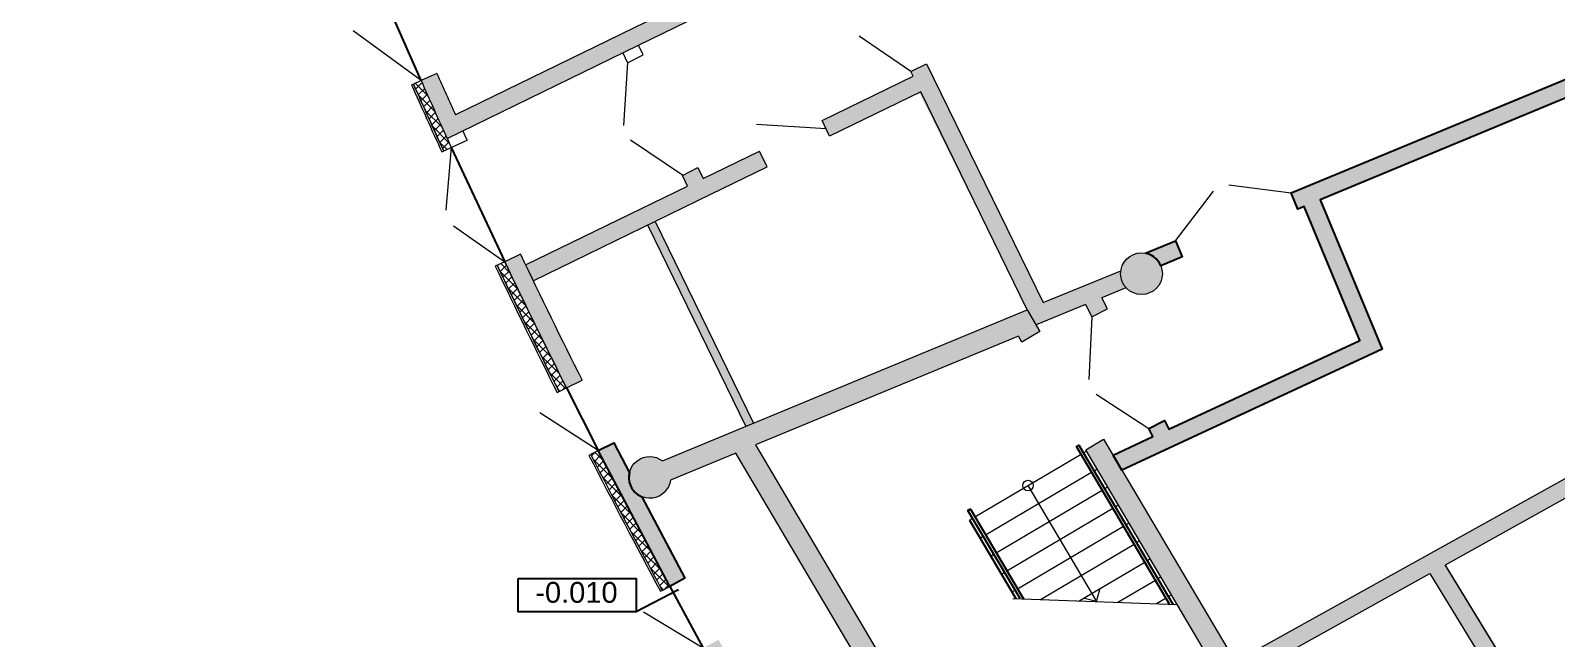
# Model space of a CAD drawing. Header units: millimetres. Extents: x 72919 to 485785, y -53256 to 338519.
# Drawn here: x 158212 to 180142, y 79527 to 88263 of the extents above; entities that cross this region are included whole.
import ezdxf
from ezdxf.enums import TextEntityAlignment as Align

# ---------------------------------------------------------------- set-up
doc = ezdxf.new("R2010")
doc.units = ezdxf.units.MM
doc.layers.add('1', color=7, linetype='Continuous')
for name, color, linetype, lineweight in [('door', 177, 'Continuous', 9), ('gr', 251, 'Continuous', 40), ('stairs', 4, 'Continuous', 5), ('wall', 5, 'Continuous', 40)]:
    doc.layers.add(name, color=color, linetype=linetype, lineweight=lineweight)
doc.styles.add('STW_ARIAL', font='arial.ttf')

# ---------------------------------------------------------------- blocks, each defined once
blk = doc.blocks.new('Откосы  по обваловке')
at = {"layer": 'gr', "lineweight": 18, "flags": 128}
blk.add_lwpolyline([(35031.925, 32976.24), (35000.313, 32965.903, 0.175307), (34958.044, 32932.885), (34956.899, 32931.005)], format="xyb", dxfattribs=at)

msp = doc.modelspace()

# ---------------------------------------------------------------- hatches: boundary and pattern name
at = {"ltscale": 500, "true_color": 0x000000}
h = msp.add_hatch(color=18, dxfattribs=at)
h.dxf.hatch_style = 1
edge = h.paths.add_edge_path()
edge.add_arc((263143.70364, 131837.54228), 108494.32087, 196.9975397186, 197.9810010821)
edge.add_line((159948.36126, 98345.17042), (159711.15365, 98266.20157))
edge.add_arc((263018.83782, 131798.90864), 108613.62738, 196.873252995, 197.9829450442, ccw=False)
edge.add_line((159081.11547, 100273.20602), (167665.84113, 103483.70935))
edge.add_line((167665.84113, 103483.70935), (169095.80376, 99660.06064))
edge.add_line((169095.80376, 99660.06064), (172435.62899, 90729.53467))
edge.add_line((172435.62899, 90729.53467), (164198.76819, 86712.99319))
edge.add_line((164198.76819, 86712.99319), (163824.3974, 87542.74666))
edge.add_line((163824.3974, 87542.74666), (164053.27444, 87643.33111))
edge.add_line((164053.27444, 87643.33111), (164320.01656, 87050.25681))
edge.add_line((164320.01656, 87050.25681), (172121.91094, 90854.69555))
edge.add_line((172121.91094, 90854.69555), (168861.64293, 99572.4895))
edge.add_line((168861.64293, 99572.4895), (165598.76025, 98352.24135))
edge.add_line((165598.76025, 98352.24135), (168034.9109, 91843.26522))
edge.add_line((168034.9109, 91843.26522), (164850.288, 90651.33872))
edge.add_arc((164250.33218, 90644.05743), 600, 0.695328851, 24.966218696)
edge.add_line((164794.26626, 90897.30773), (167710.55281, 91988.80249))
edge.add_line((167710.55281, 91988.80249), (166467.54783, 95314.07521))
edge.add_line((166467.54783, 95314.07521), (161645.37886, 93509.25524))
edge.add_arc((263018.83769, 131798.9086), 108363.62725, 200.6919950121, 200.8152830305)
edge.add_line((161728.00446, 93291.21049), (161495.41846, 93199.49489))
edge.add_arc((263018.88712, 131798.78688), 108613.62729, 200.3852078305, 200.816837714, ccw=False)
edge.add_line((161207.51954, 93965.39604), (161443.05793, 94049.97419))
edge.add_arc((186046.81426, 103083.80565), 26209.82518, 200.161864586, 200.877427897)
edge.add_line((161557.79668, 93743.41195), (166383.45799, 95549.53901))
edge.add_line((166383.45799, 95549.53901), (165364.59942, 98264.67022))
edge.add_line((165364.59942, 98264.67022), (160574.78945, 96473.38399))
edge.add_arc((263018.8376, 131798.90857), 108363.62714, 199.0256014055, 199.1177533166)
edge.add_line((160631.73788, 96308.66343), (160396.41874, 96224.16401))
edge.add_arc((264229.99691, 132211.72021), 109893.20341, 198.7225688305, 199.1157439088, ccw=False)
edge.add_line((160151.91162, 96937.53248), (160389.11598, 97016.50025))
edge.add_arc((263018.83774, 131798.90862), 108363.6273, 198.722118453, 198.8933692235)
edge.add_line((160493.53503, 96709.90714), (168774.0718, 99806.65034))
edge.add_line((168774.0718, 99806.65034), (167519.25143, 103161.97738))
edge.add_line((167519.25143, 103161.97738), (159388.7066, 100121.32795))
edge = h.paths.add_edge_path(flags=17)
edge.add_arc((164250.33218, 90644.05743), 600, 196.073073787, 220.343963632)
edge.add_line((163793.02909, 90255.63255), (163045.61684, 89975.89442))
edge.add_line((163045.61684, 89975.89442), (163566.45327, 88751.0789))
edge.add_line((163566.45327, 88751.0789), (163336.85144, 88652.15674))
edge.add_line((163336.85144, 88652.15674), (162816.21182, 89890.03373))
edge.add_arc((263018.74319, 131798.86937), 108613.52492, 202.0829629262, 202.6966950087, ccw=False)
edge.add_line((162373.05635, 90965.75148), (162605.63869, 91057.46563))
edge.add_arc((263018.83774, 131798.90862), 108363.6273, 202.084260349, 202.5694455616)
edge.add_line((162954.23655, 90208.62959), (163673.78656, 90477.93957))
h = msp.add_hatch(color=18, dxfattribs=at)
h.dxf.hatch_style = 1
h.paths.add_polyline_path([(165026.47334, 84941.23123), (165252.91288, 85047.20049), (165327.48829, 84894.07864), (167655.21037, 86027.75632), (167581.81101, 86180.57634), (167803.35905, 86296.74329), (167879.95555, 86137.21466), (168687.74114, 86530.63297), (168797.20558, 86305.87527), (167186.85734, 85521.57903), (168601.07312, 82620.16215), (168490.00096, 82574.15456), (167079.41701, 85469.25203), (165432.32292, 84673.85897), (166137.57202, 83240.51197), (165914.07428, 83128.49073), (165864.06817, 83228.388), (165740.59859, 83476.14949), (165466.31896, 84032.27587)])
h.paths.add_polyline_path([(173881.02404, 84807.18165), (173878.81136, 84782.57648), (173882.13239, 84721.22621), (173901.29473, 84653.227), (173915.80672, 84623.06997), (173955.41434, 84567.40485), (173607.505, 84423.29609), (173689.43409, 84262.50108), (173466.68242, 84149.00353), (173374.57775, 84326.66539), (172664.41499, 84032.6552), (172539.34372, 84242.04668), (172534.87852, 84249.59789), (170984.99583, 87371.39815), (169696.24727, 86743.73832), (169586.7833, 86968.49625), (170897.71708, 87606.98161), (170863.92791, 87676.27424), (171088.6355, 87785.84841), (172762.79871, 84352.5839)])
h = msp.add_hatch(color=18, dxfattribs=at)
h.dxf.hatch_style = 1
h.paths.add_polyline_path([(174664.83183, 85240.09247), (174235.99582, 85062.46278, -0.2513806714), (174455.62245, 84882.83706), (174760.50269, 85009.12259)])
h = msp.add_hatch(color=18, dxfattribs=at)
h.dxf.hatch_style = 1
edge = h.paths.add_edge_path()
edge.add_arc((174178.45859, 84768.03203), 300, -9, 351)
h = msp.add_hatch(color=18, dxfattribs=at)
h.dxf.hatch_style = 1
h.paths.add_polyline_path([(185695.93928, 82496.80823), (185368.23984, 82314.67486), (185489.38388, 82096.04535), (185598.71143, 82156.78434), (186582.618, 80386.02777), (181689.17889, 76400.58753), (181847.05412, 76206.74375), (186902.84286, 80324.40894)])
h.paths.add_polyline_path([(184602.75618, 83949.22516), (184481.03335, 84168.29221), (184262.43357, 84047.48715), (183854.99223, 84780.86392), (183942.4132, 84829.34019), (183821.00024, 85047.87827), (183515.15066, 84877.95775), (184044.69829, 83924.79495), (181478.24598, 82498.51418), (181146.23659, 82314.09415), (181146.23662, 82314.09409), (175525.05328, 79192.84387), (175652.34796, 78977.57289), (178322.84268, 80460.94335), (181096.09812, 75917.55548), (178787.87665, 74037.63452), (178945.75188, 73843.79074), (181845.21434, 76205.24535), (181687.33911, 76399.08913), (181291.95302, 76077.06865), (178541.59549, 80582.94319), (181269.07054, 82096.34531), (181601.27005, 82280.87102)])
h = msp.add_hatch(color=18, dxfattribs=at)
h.dxf.hatch_style = 1
edge = h.paths.add_edge_path()
edge.add_line((176911.78568, 76847.7085), (171613.08769, 73600.6622))
edge.add_arc((171313.19049, 73592.80911), 300, -298.5, 1.5, ccw=False)
edge.add_line((171456.33812, 73856.45424), (172793.82932, 74676.06991))
edge.add_line((172793.82932, 74676.06991), (168349.80439, 82191.36558))
edge.add_line((168349.80439, 82191.36558), (167408.21362, 81801.34591))
edge.add_arc((167110.78016, 81840.50377), 300, 52.5, 352.5, ccw=False)
edge.add_line((167293.40859, 82078.50977), (172534.87861, 84249.59774))
edge.add_line((172534.87861, 84249.59774), (172718.24047, 83939.51023))
edge.add_line((172718.24047, 83939.51023), (172460.00933, 83786.81223))
edge.add_line((172460.00933, 83786.81223), (172409.15952, 83872.80553))
edge.add_line((172409.15952, 83872.80553), (168629.75919, 82307.32665))
edge.add_line((168629.75919, 82307.32665), (173049.65313, 74832.83894))
edge.add_line((173049.65313, 74832.83894), (176503.24487, 76949.20268))
edge.add_line((176503.24487, 76949.20268), (173376.19734, 82237.42541))
edge.add_line((173376.19734, 82237.42541), (173634.42848, 82390.12341))
edge.add_line((173634.42848, 82390.12341), (176911.78568, 76847.7085))
h = msp.add_hatch(color=18, dxfattribs=at)
h.dxf.hatch_style = 1
h.paths.add_polyline_path([(166371.36527, 82226.63719), (166594.34094, 82339.70003), (166818.02285, 81906.02593), (166813.73203, 81882.48478), (166811.03123, 81828.23266), (166817.53125, 81777.2181), (166833.6163, 81725.69874), (166849.9519, 81692.28562), (166873.90932, 81656.40541), (166903.82515, 81623.31808), (166934.85588, 81597.50038), (166963.7638, 81578.99624), (166996.68108, 81563.04855), (167616.91443, 80394.94045), (167397.38238, 80275.32843)])
h.paths.add_polyline_path([(167880.6097, 79388.42857), (168100.14175, 79508.04059), (168172.22918, 79377.40175), (168332.48795, 79091.48098), (168479.65868, 78824.98757), (168647.97706, 78525.71786), (168840.6377, 78185.86677), (169003.09482, 77901.49501), (169211.96393, 77538.78642), (169478.96438, 77079.79287), (169578.4226, 76910.13008), (169812.98118, 76512.7742), (170033.55064, 76142.60686), (170286.29618, 75722.5115), (170552.54802, 75284.56714), (170811.12336, 74863.66575), (171004.63047, 74551.46919), (171236.28344, 74180.80911), (171433.69278, 73867.54389), (171413.17235, 73875.65824), (171391.72397, 73882.34752), (171355.55272, 73889.80312), (171332.86363, 73892.16336), (171299.4574, 73892.49462), (171270.35573, 73889.73534), (171242.17379, 73884.28231), (171216.98091, 73876.9635), (171185.29575, 73864.18143), (171151.7921, 73845.69359), (169899.72841, 75879.62907), (168801.22362, 77750.97276), (168688.66447, 77947.6603), (168352.90814, 78540.09415), (168199.57193, 78813.56332), (167998.27282, 79175.40833)])
at = {"layer": '1', "ltscale": 500, "true_color": 0x000000}
h = msp.add_hatch(color=18, dxfattribs=at)
h.dxf.hatch_style = 1
edge = h.paths.add_edge_path()
edge.add_line((173769.92263, 82160.98609), (174343.58329, 82427.9873))
edge.add_line((174343.58329, 82427.9873), (174283.8648, 82545.19152))
edge.add_line((174283.8648, 82545.19152), (174506.61647, 82658.68908))
edge.add_line((174506.61647, 82658.68908), (174570.40363, 82533.49963))
edge.add_line((174570.40363, 82533.49963), (177313.86375, 83809.70295))
edge.add_line((177313.86375, 83809.70295), (176515.8738, 85736.22111))
edge.add_line((176515.8738, 85736.22111), (176423.48585, 85697.95277))
edge.add_line((176423.48585, 85697.95277), (176327.81499, 85928.92265))
edge.add_line((176327.81499, 85928.92265), (180996.54092, 87862.77225))
edge.add_line((180996.54092, 87862.77225), (180980.08398, 87834.1813))
edge.add_line((180980.08398, 87834.1813), (180964.09499, 87797.79676))
edge.add_line((180964.09499, 87797.79676), (180950.64294, 87747.36042))
edge.add_line((180950.64294, 87747.36042), (180946.16661, 87699.77467))
edge.add_line((180946.16661, 87699.77467), (180947.54434, 87666.53586))
edge.add_line((180947.54434, 87666.53586), (180953.21201, 87630.79192))
edge.add_line((180953.21201, 87630.79192), (180959.33343, 87607.56196))
edge.add_line((180959.33343, 87607.56196), (180970.22273, 87581.27285))
edge.add_line((180970.22273, 87581.27285), (176746.84369, 85831.89197))
edge.add_line((176746.84369, 85831.89197), (177636.50353, 83684.06311))
edge.add_line((177636.50353, 83684.06311), (173897.72461, 81944.85719))
edge.add_line((173897.72461, 81944.85719), (173769.8551, 82161.1003))

# ---------------------------------------------------------------- linework, layer by layer
at = {"color": 18, "ltscale": 500, "true_color": 0x000000}
for points in [[(415650.43379, 180914.99944, 0.4142135624), (336810.43379, 259754.99944), (221610.43379, 259754.99944, 0.4142135624), (142770.43379, 180914.99944), (142770.43379, 104414.99944, 0.4142135624), (221610.43379, 25574.99944), (336810.43379, 25574.99944, 0.4142135624), (415650.43379, 104414.99944)], [(414950.43379, 180914.99944, 0.4142135624), (336810.43379, 259054.99944), (221610.43379, 259054.99944, 0.4142135624), (143470.43379, 180914.99944), (143470.43379, 104414.99944, 0.4142135624), (221610.43379, 26274.99944), (336810.43379, 26274.99944, 0.4142135624), (414950.43379, 104414.99944)]]:
    msp.add_lwpolyline(points, format="xyb", close=True, dxfattribs=at)
msp.add_lwpolyline([(163302.39845, 52395.45874, -0.1841557629), (143470.43379, 104414.99944, -0.1841557629)], format="xyb", dxfattribs=at)
for points in [[(163824.3974, 87542.74666), (163336.85144, 88652.15674)], [(173769.92263, 82160.98609), (174343.58329, 82427.9873), (174283.8648, 82545.19152), (174506.61647, 82658.68908), (174570.40363, 82533.49963), (177313.86375, 83809.70295), (176515.8738, 85736.22111), (176423.48585, 85697.95277), (176327.81499, 85928.92265), (180996.54092, 87862.77225), (180980.08398, 87834.1813), (180964.09499, 87797.79676), (180950.64294, 87747.36042), (180946.16661, 87699.77467), (180947.54434, 87666.53586), (180953.21201, 87630.79192), (180959.33343, 87607.56196), (180970.22273, 87581.27285), (176746.84369, 85831.89197), (177636.50353, 83684.06311), (173897.72461, 81944.85719), (173769.8551, 82161.1003)], [(164259.28259, 86580.59646), (165026.47334, 84941.23123)], [(174664.83183, 85240.09247), (174760.50269, 85009.12259), (174455.62245, 84882.83706), (174437.57234, 84919.22746), (174414.35443, 84953.37805), (174387.29778, 84983.40656), (174354.49437, 85010.95466), (174318.61642, 85033.27867), (174279.4436, 85050.52455), (174235.99582, 85062.46278), (174664.83183, 85240.09247)], [(165914.59635, 83127.44914), (166371.36527, 82226.63719)], [(166371.36527, 82226.63719), (166594.34094, 82339.70003), (166818.02285, 81906.02593), (166813.73203, 81882.48478), (166811.03123, 81828.23266), (166817.53125, 81777.2181), (166833.6163, 81725.69874), (166849.9519, 81692.28562), (166873.90932, 81656.40541), (166903.82515, 81623.31808), (166934.85588, 81597.50038), (166963.7638, 81578.99624), (166996.68108, 81563.04855), (167616.91443, 80394.94045), (167397.38238, 80275.32843), (166371.36527, 82226.63719)], [(174582.52657, 80020.55738), (173242.74697, 82286.28961), (173277.17648, 82306.64857), (174630.02379, 80018.82198)], [(172433.12338, 80099.08967), (171684.60583, 81364.92499), (171719.03534, 81385.28395), (172480.61935, 80097.35432)], [(171719.03679, 81385.28481), (171684.60597, 81364.92508)], [(171707.73644, 81227.57517), (172373.75319, 80101.25887)], [(167397.38238, 80275.32843), (167880.6097, 79388.42857)], [(167523.18184, 80224.4332), (166914.64794, 79908.37873)]]:
    msp.add_lwpolyline(points, dxfattribs=at)
msp.add_lwpolyline([(165219.54324, 80387.78133), (166914.64876, 80387.77842), (166914.64794, 79908.37873), (165219.54241, 79908.38164)], close=True, dxfattribs=at)
at = {"layer": 'door', "linetype": 'ByBlock', "ltscale": 100}
for p, q in [((163824.3974, 87542.74666), (162848.92399, 88258.67378)), ((170863.92792, 87676.27423), (170119.33168, 88181.81992)), ((166791.87708, 87801.94289), (166731.65073, 86898.74698)), ((169644.10323, 86850.75464), (168646.14775, 86914.66753)), ((167580.03057, 86183.66785), (166833.2407, 86687.47392)), ((164259.28259, 86580.59646), (164182.07356, 85683.91437)), ((175435.51462, 86046.39622), (176327.81499, 85928.92265)), ((174664.83183, 85240.09247), (175212.71712, 85954.11048)), ((164288.52839, 85456.43726), (165026.47334, 84941.23123)), ((173466.68242, 84149.00353), (173419.57977, 83250.23696)), ((173529.06145, 83035.3669), (174283.8648, 82545.19152)), ((166371.36527, 82226.63719), (165532.6947, 82771.27623)), ((167880.6097, 79388.42857), (167023.4424, 79903.46665))]:
    msp.add_line(p, q, dxfattribs=at)
at = {"layer": 'stairs', "color": 4, "lineweight": 18}
for p, q in [((171785.20458, 81273.38386), (173308.91611, 82174.38945)), ((173343.34572, 82194.74847), (173386.38425, 82220.19814)), ((171937.90283, 81015.15286), (173461.61412, 81916.15832)), ((173496.04397, 81936.51748), (173539.08221, 81961.96698)), ((172090.60107, 80756.92187), (173614.31213, 81657.92718)), ((172547.0606, 81723.8868), (173533.20555, 80056.19415)), ((173648.74221, 81678.28648), (173691.78018, 81703.73582)), ((172243.29932, 80498.69088), (173767.01014, 81399.69605)), ((173801.44046, 81420.05549), (173844.47814, 81445.50466)), ((171707.73644, 81227.57517), (171750.77497, 81253.02483)), ((173954.1387, 81161.8245), (173997.17611, 81187.2735)), ((171860.43445, 80969.34403), (171903.47298, 80994.7937)), ((172395.99756, 80240.45988), (173919.70815, 81141.46492)), ((174106.83695, 80903.5935), (174149.87407, 80929.04234)), ((172013.13246, 80711.1129), (172056.17099, 80736.56257)), ((172727.70122, 80088.07889), (174072.40616, 80883.23379)), ((173283.19604, 80068.03075), (174225.10417, 80625.00265)), ((174259.53519, 80645.36251), (174302.57204, 80670.81118)), ((172165.83047, 80452.88177), (172208.869, 80478.33144)), ((173837.63996, 80047.3612), (174377.80218, 80366.77152)), ((174412.23344, 80387.13151), (174455.27, 80412.58002)), ((172318.52849, 80194.65064), (172361.56701, 80220.10031)), ((174393.16793, 80027.33267), (174530.50019, 80108.54039)), ((174564.93168, 80128.90052), (174607.96797, 80154.34886))]:
    msp.add_line(p, q, dxfattribs=at)
at = {"layer": 'stairs', "color": 4}
for q in [(173358.65553, 80101.02138), (173578.03278, 80230.74416)]:
    msp.add_line((173533.20555, 80056.19415), q, dxfattribs=at)
at = {"layer": 'stairs', "color": 4, "lineweight": 18}
msp.add_lwpolyline([(172329.27745, 80102.88387), (174689.39106, 80016.65289)], dxfattribs=at)
msp.add_circle((172547.0606, 81723.8868), 75.52444, dxfattribs=at)
at = {"layer": 'wall', "color": 18, "lineweight": 18, "ltscale": 0.007407, "true_color": 0x000000}
for p, q in [((172121.91094, 90854.69555), (164320.01656, 87050.25681)), ((166947.24667, 88053.2341), (170187.72021, 89633.38662)), ((164198.76819, 86712.99319), (166947.24667, 88053.2341)), ((166722.53908, 87943.65991), (166793.22153, 87798.62276)), ((167014.72706, 87914.76743), (166947.24667, 88053.2341)), ((166793.22153, 87798.62276), (167014.72706, 87914.76743)), ((170863.92792, 87676.27423), (171088.6355, 87785.84842)), ((171088.6355, 87785.84841), (172762.79871, 84352.5839)), ((164053.27444, 87643.33111), (163824.3974, 87542.74666)), ((169586.74286, 86968.47656), (170897.72388, 87606.96769)), ((170897.72388, 87606.96769), (170863.92792, 87676.27423)), ((180967.71419, 87580.23378), (176746.84369, 85831.89197)), ((171007.2981, 87382.26003), (169696.24727, 86743.73832)), ((172534.87859, 84249.59773), (171007.2981, 87382.26003)), ((169696.24727, 86743.73832), (169586.74286, 86968.47656)), ((164259.28259, 86580.59646), (164485.72213, 86686.56572)), ((167879.95555, 86137.21466), (168687.74114, 86530.63297)), ((168797.20558, 86305.87527), (168687.74114, 86530.63297)), ((167988.16614, 85911.84293), (168797.20558, 86305.87527)), ((165326.51179, 84893.60306), (167655.21037, 86027.75632)), ((165434.98012, 84668.35685), (167988.16614, 85911.84293)), ((176515.8738, 85736.22111), (177314.84494, 83807.33416)), ((165026.47334, 84941.23123), (164891.14884, 84876.52204)), ((172762.79871, 84352.5839), (173882.8976, 84807.96549)), ((173955.41434, 84567.40485), (173607.505, 84423.29609)), ((173374.58072, 84326.66662), (172663.40819, 84032.23838)), ((174570.40363, 82533.49963), (177313.86375, 83809.70295)), ((173769.92263, 82160.98609), (174343.48077, 82428.1885)), ((175525.05328, 79192.84387), (181146.23662, 82314.09409)), ((166371.36527, 82226.63719), (166237.89818, 82158.17891))]:
    msp.add_line(p, q, dxfattribs=at)
for points in [[(176515.8738, 85736.22111), (176423.48585, 85697.95277), (176327.81499, 85928.92265), (180996.54092, 87862.77225)], [(163824.3974, 87542.74666), (163714.80912, 87493.85485)], [(163714.80912, 87493.85485), (163687.41205, 87481.6319)], [(163861.80842, 87165.82522), (163952.56417, 87256.58097)], [(163977.31328, 86910.09902), (164067.98033, 87000.76606)], [(164229.40239, 86645.91261), (163987.34652, 86887.96847)], [(164054.62084, 86739.91921), (164145.22923, 86830.5276)], [(164132.17131, 86569.9823), (164222.72143, 86660.53242)], [(164122.89899, 86518.15037), (164259.28259, 86580.59646)], [(167655.21037, 86027.75632), (167581.81101, 86180.57634), (167803.35905, 86296.74329), (167879.95555, 86137.21466)], [(176746.84369, 85831.89197), (177636.50353, 83684.06311), (173897.72461, 81944.85719)], [(167078.48557, 85468.79783), (168490.00096, 82574.15456)], [(167187.40922, 85517.96264), (168601.07312, 82620.16215)], [(174455.62245, 84882.83706), (174760.50269, 85009.12259), (174664.83183, 85240.09247), (174235.99582, 85062.46278)], [(164960.96672, 84800.16029), (165050.92884, 84890.12241)], [(165252.91288, 85047.20049), (165026.47334, 84941.23123)], [(165217.21543, 84544.40638), (164960.51126, 84801.11056)], [(165001.08974, 84716.53962), (165091.02485, 84806.47474)], [(165333.60368, 84304.27445), (165075.09442, 84562.78371)], [(165121.81422, 84466.03305), (165211.66886, 84555.88769)], [(165162.17402, 84382.64915), (165252.00201, 84472.47715)], [(165243.07073, 84216.0585), (165332.8457, 84305.83346)], [(173374.58072, 84326.66662), (173466.68242, 84149.00353), (173689.43409, 84262.50108), (173607.505, 84423.29609)], [(165570.69862, 83819.69214), (165308.45705, 84081.93371)], [(165364.85785, 83966.61456), (165454.55394, 84056.31065)], [(165446.34336, 83800.61269), (165535.98731, 83890.25664)], [(184602.75618, 83949.22516), (181601.27005, 82280.87102), (181601.27005, 82280.87102), (181269.07054, 82096.34531), (181269.07054, 82096.34531), (178541.57405, 80582.4413), (181291.73407, 76076.89033), (186582.618, 80386.02777)], [(165528.06367, 83634.84562), (165617.65582, 83724.43777)], [(165899.35168, 83119.80802), (165669.4533, 83349.7064)], [(165780.49843, 83060.23495), (165914.59635, 83127.44914)], [(174570.40363, 82533.49963), (174506.61647, 82658.68908), (174283.8648, 82545.19152), (174343.58329, 82427.9873), (173769.8551, 82161.1003)], [(166594.34094, 82339.70003), (166371.36527, 82226.63719)], [(166274.0463, 82153.44189), (166321.83788, 82201.23347)], [(166581.64598, 81818.79529), (166302.59731, 82097.84396)], [(166449.40934, 82074.77561), (166322.57394, 82201.61101)], [(166400.20244, 81908.36697), (166489.27147, 81997.436)], [(166442.3697, 81826.79055), (166531.41475, 81915.8356)], [(166526.87679, 81663.81026), (166615.87411, 81752.80759)], [(166569.21651, 81582.4063), (166658.1901, 81671.37989)], [(166989.35652, 81039.85368), (166703.08279, 81326.12742)], [(166739.14888, 81257.36393), (166828.02836, 81346.2434)], [(166824.45853, 81095.1862), (166913.29143, 81184.0191)], [(166867.19905, 81014.18304), (166956.0088, 81102.99278)], [(167038.73149, 80690.74073), (167127.4494, 80779.45863)], [(167081.75696, 80610.02251), (167170.45211, 80698.71766)], [(167387.80912, 80270.17002), (167120.49875, 80537.48039)], [(181291.95302, 76077.06865), (178541.59549, 80582.94319)], [(167291.74233, 80218.40586), (167397.38238, 80275.32843)], [(167328.85793, 80238.40505), (167386.31887, 80295.86599)], [(175652.34796, 78977.57289), (178322.84268, 80460.94335), (181096.09812, 75917.55548), (178787.87665, 74037.63452), (178945.75188, 73843.79074), (186902.84286, 80324.40894)], [(167265.33232, 80204.17521), (167291.74233, 80218.40586)]]:
    msp.add_lwpolyline(points, dxfattribs=at)
at = {"layer": 'wall', "color": 18, "lineweight": 18, "ltscale": 0.007407, "true_color": 0x000000, "extrusion": (-0.707107, -0.707107, 0)}
for points, elevation in [([(54162.66689, 0), (53906.61269, 0)], -177658.13647), ([(57550.50706, 0), (57182.31011, 0)], -176433.13647), ([(58064.98588, 0), (57691.39042, 0)], -176258.13647), ([(58325.43899, 0), (57949.05007, 0)], -176170.63647), ([(58504.90575, 0), (58470.84263, 0)], -175995.63647), ([(60213.44602, 0), (59815.49495, 0)], -175558.13647), ([(61060.58725, 0), (60652.14246, 0)], -175295.63647), ([(61348.52757, 0), (60936.38965, 0)], -175208.13647), ([(61575.25099, 0), (61513.36894, 0)], -175033.13647)]:
    msp.add_lwpolyline(points, dxfattribs=dict(at, elevation=elevation))
at = {"layer": 'wall', "color": 18, "lineweight": 18, "ltscale": 0.007407, "true_color": 0x000000, "extrusion": (0.707107, -0.707107, 0)}
for points, elevation in [([(177603.27017, 0), (177731.74486, 0)], 53969.74981), ([(177569.87434, 0), (177698.30667, 0)], 54057.24981), ([(177536.56498, 0), (177664.95508, 0)], 54144.74981), ([(177470.20534, 0), (177598.5114, 0)], 54319.74981), ([(177437.15488, 0), (177565.41912, 0)], 54407.24981), ([(177371.31227, 0), (177499.49329, 0)], 54582.24981), ([(177305.81351, 0), (177433.91186, 0)], 54757.24981), ([(176638.62796, 0), (176657.35386, 0)], 56594.74981), ([(176546.35545, 0), (176673.50484, 0)], 56857.24981), ([(176515.76554, 0), (176642.877, 0)], 56944.74981), ([(176424.49756, 0), (176551.49597, 0)], 57207.24981), ([(176364.06963, 0), (176490.99329, 0)], 57382.24981), ([(176333.98065, 0), (176460.86713, 0)], 57469.74981), ([(176274.05232, 0), (176400.86481, 0)], 57644.74981), ([(176214.45633, 0), (176341.19532, 0)], 57819.74981), ([(176155.1921, 0), (176281.85809, 0)], 57994.74981), ([(176125.68422, 0), (176252.3139, 0)], 58082.24981), ([(176096.25907, 0), (176222.85255, 0)], 58169.74981), ([(176066.91657, 0), (176193.47398, 0)], 58257.24981), ([(176037.65666, 0), (176164.17812, 0)], 58344.74981), ([(176008.47927, 0), (176134.9649, 0)], 58432.24981), ([(176040.31532, 0), (176105.83424, 0)], 58519.74981), ([(175636.65057, 0), (175762.68139, 0)], 59569.74981), ([(175608.62117, 0), (175734.61783, 0)], 59657.24981), ([(175525.02166, 0), (175650.91657, 0)], 59919.74981), ([(175442.15383, 0), (175567.94804, 0)], 60182.24981), ([(175414.69351, 0), (175540.45439, 0)], 60269.74981), ([(175387.31423, 0), (175513.04189, 0)], 60357.24981), ([(175332.79852, 0), (175458.46009, 0)], 60532.24981), ([(175251.63116, 0), (175377.19446, 0)], 60794.74981), ([(175224.73677, 0), (175350.26754, 0)], 60882.24981), ([(175197.92297, 0), (175323.42133, 0)], 60969.74981), ([(175117.96453, 0), (175243.36633, 0)], 61232.24981), ([(175091.47249, 0), (175216.84234, 0)], 61319.74981), ([(175065.06074, 0), (175190.39874, 0)], 61407.24981), ([(175038.72921, 0), (175164.03548, 0)], 61494.74981)]:
    msp.add_lwpolyline(points, dxfattribs=dict(at, elevation=elevation))
at = {"layer": 'wall', "color": 18, "lineweight": 18, "ltscale": 0.007407, "true_color": 0x000000, "extrusion": (0.707107, 0.707107, 0)}
for points, elevation in [([(-54393.43935, 0), (-54055.25044, 0)], 177570.63647), ([(-54625.81115, 0), (-54285.57704, 0)], 177483.13647), ([(-54903.90544, 0), (-54751.0276, 0)], 177308.13647), ([(-56794.17109, 0), (-56608.26422, 0)], 176695.63647), ([(-60493.11977, 0), (-60091.76408, 0)], 175470.63647)]:
    msp.add_lwpolyline(points, dxfattribs=dict(at, elevation=elevation))
at = {"layer": 'wall', "color": 18, "lineweight": 18, "ltscale": 0.007407, "true_color": 0x000000}
for points in [[(165026.47334, 84941.23123, 0.0046487205), (165914.59635, 83127.44914), (166137.57202, 83240.51197)], [(166371.36527, 82226.63719, 0.0050747386), (167397.38238, 80275.32843), (167616.91443, 80394.94045, -0.0030513397), (166996.68108, 81563.04855)]]:
    msp.add_lwpolyline(points, format="xyb", dxfattribs=at)
msp.add_lwpolyline([(176911.78568, 76847.7085), (171613.08769, 73600.6622, -3.7320508076), (171456.33812, 73856.45424), (172793.82932, 74676.06991), (168349.80439, 82191.36558), (167408.21362, 81801.34591, -3.7320508076), (167293.40859, 82078.50977), (172534.87861, 84249.59774), (172718.24047, 83939.51023), (172460.00933, 83786.81223), (172409.15952, 83872.80553), (168629.75919, 82307.32665), (173049.65313, 74832.83894), (176503.24487, 76949.20268), (173376.19734, 82237.42541), (173634.42848, 82390.12341)], format="xyb", close=True, dxfattribs=at)
msp.add_circle((174178.45859, 84768.03203), 300, dxfattribs=at)
for centre, radius, start, end in [((262636.64525, 131625.83689), 108199.7189, 204.043075131, 204.5251274014), ((262636.64527, 131625.8369), 107949.71894, 204.0438140416, 204.3889694718), ((262823.40188, 131710.24959), 108554.66412, 204.043603663, 204.6016704681), ((262823.40188, 131710.24959), 108524.66412, 204.043603663, 204.6016704681), ((262636.64525, 131625.83689), 108199.7189, 204.5236557827, 204.6021989998), ((262635.41057, 131625.28246), 107948.36545, 204.5217125876, 204.6011007577), ((263010.43379, 131794.99944), 108760, 205.5560979787, 206.6214985526), ((263010.43379, 131794.99944), 108730, 205.5560979787, 206.6214985526), ((263010.43379, 131794.99944), 108360, 205.5571994769, 206.6208839114), ((263010.43379, 131794.99944), 108360, 207.1549273566, 207.4129393591), ((263010.43379, 131794.99944), 108760, 207.1543127145, 208.3173471414)]:
    msp.add_arc(centre, radius, start, end, dxfattribs=at)
at = {"layer": 'wall', "color": 18, "lineweight": 18, "ltscale": 0.007407, "true_color": 0x000000, "extrusion": (0, 0, -1)}
for centre, radius, start, end in [((-262823.40188, 131710.24959), 108524.66412, 335.3983295319, 335.956396337), ((-263010.43379, 131794.99944), 108730, 333.3785014474, 334.4439020213), ((-263010.43379, 131794.99944), 108610, 333.3785014474, 334.4439020213), ((-263010.43379, 131794.99944), 108730, 331.6826528586, 332.8456872855), ((-263010.43379, 131794.99944), 108610, 331.6826528586, 332.8456872855)]:
    msp.add_arc(centre, radius, start, end, dxfattribs=at)

# ---------------------------------------------------------------- block references
at = {"layer": 'wall', "color": 18, "lineweight": 18, "ltscale": 0.007407, "true_color": 0x000000, "xscale": 999.9999999999999, "yscale": 999.9999999999999, "zscale": 999.9999999999999, "rotation": 71.89262594900111}
msp.add_blockref('Откосы  по обваловке', (20598007.21244, -43408295.21277), dxfattribs=at)

# ---------------------------------------------------------------- texts
at = {"color": 18, "ltscale": 500, "true_color": 0x000000, "style": 'STW_ARIAL'}
msp.add_text('-0.010', height=298.8, rotation=359.999901549, dxfattribs=at).set_placement((166057.64909, 80189.21411), align=Align.MIDDLE_CENTER)

doc.saveas('drawing.dxf')
